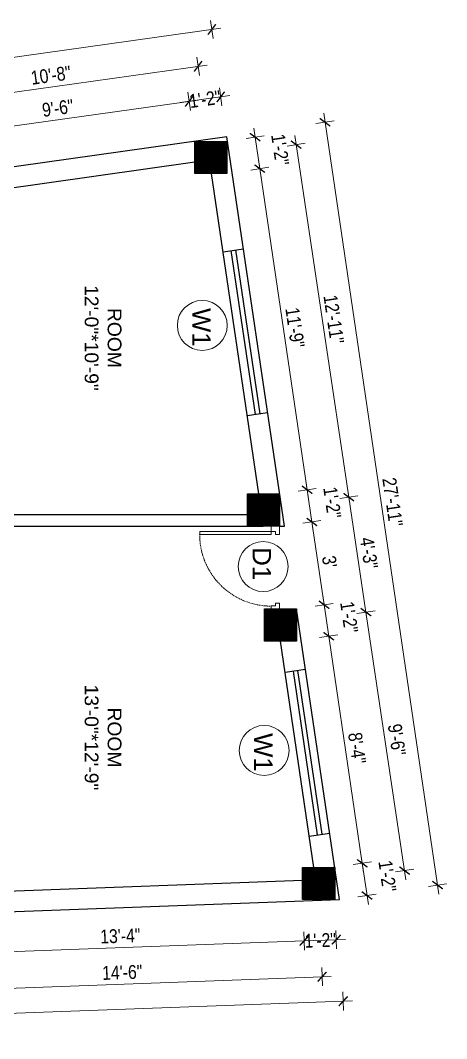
# Model space of a CAD drawing. Header units: inches. Extents: x -5142662 to -4941318, y -3361958 to -3160563.
# Drawn here: x -5003162.6 to -5002977, y -3261098.4 to -3260655.6 of the extents above; entities that cross this region are included whole.
import ezdxf

# ---------------------------------------------------------------- set-up
doc = ezdxf.new("R2010")
doc.units = ezdxf.units.IN
doc.header["$LTSCALE"] = 2
doc.header["$MEASUREMENT"] = 0
doc.header["$PDMODE"] = 34
doc.linetypes.add('HIDDEN', pattern=[0.375, 0.25, -0.125])
doc.layers.get('0').update_dxf_attribs({"linetype": 'CONTINUOUS'})
doc.layers.get('DEFPOINTS').update_dxf_attribs({"color": 141, "linetype": 'CONTINUOUS'})
doc.layers.add('A-Hatch', color=7, linetype='CONTINUOUS')
for name, color, linetype, lineweight in [('Annotate-Lite.w', 177, 'CONTINUOUS', 9), ('DIM 1-100', 4, 'CONTINUOUS', 13), ('Door-Window.w', 4, 'CONTINUOUS', 15), ('TEXT', 181, 'CONTINUOUS', 25)]:
    doc.layers.add(name, color=color, linetype=linetype, lineweight=lineweight)
doc.styles.add('arial.', font='arial.ttf')
doc.styles.add('gaurav', font='arial.ttf')
doc.styles.get("Standard").update_dxf_attribs({"font": 'ARIALN.TTF'})
doc.dimstyles.new('1 by 96', dxfattribs={"dimtxt": 6, "dimasz": 4, "dimexe": 4, "dimexo": 4, "dimgap": 2, "dimtad": 1, "dimdec": 0, "dimzin": 0, "dimdsep": 46, "dimlunit": 4, "dimtxsty": 'Standard', "dimblk": 'ARCHTICK', "dimcen": 0, "dimdle": 4, "dimadec": 0, "dimazin": 0, "dimtfac": 1, "dimtdec": 0, "dimtix": 1, "dimtofl": 0, "dimtmove": 1, "dimatfit": 3, "dimldrblk": 'ARCHTICK', "dimfxl": 4, "dimfxlon": 1, "dimtolj": 1, "dimtzin": 0, "dimlwd": -1, "dimlwe": -1, "dimarcsym": 0})

# ---------------------------------------------------------------- blocks, each defined once
blk = doc.blocks.new('3-0')
at = {"ltscale": 3}
for p, q in [((11063.05, 10097.68), (11065.97, 10099.9)), ((11065.25, 10097.81), (11066.71, 10098.92)), ((11065.97, 10099.9), (11066.71, 10098.92)), ((11063.05, 10097.68), (11064.53, 10095.73)), ((11065.99, 10096.84), (11064.53, 10095.73)), ((11065.99, 10096.84), (11065.25, 10097.81)), ((11085.5, 10074.13), (11110.32, 10092.96)), ((11086.24, 10073.15), (11111.05, 10091.97)), ((11111.05, 10091.97), (11110.32, 10092.96)), ((11084.04, 10073.02), (11082.57, 10071.91)), ((11084.04, 10073.02), (11084.78, 10072.04)), ((11084.78, 10072.04), (11086.24, 10073.15)), ((11086.24, 10073.15), (11085.5, 10074.13)), ((11087.72, 10071.2), (11086.24, 10073.15)), ((11082.57, 10071.91), (11084.79, 10068.98)), ((11084.79, 10068.98), (11087.72, 10071.2))]:
    blk.add_line(p, q, dxfattribs=at)
at = {"layer": 'Door-Window.w', "color": 9, "linetype": 'HIDDEN', "lineweight": 18}
blk.add_arc((11085.5, 10074.13), 31.16, 37.1906, 127.1465, dxfattribs=at)
blk = doc.blocks.new('_ArchTick')
at = {"color": 0, "linetype": 'ByBlock', "const_width": 0.15}
blk.add_lwpolyline([(-0.5, -0.5), (0.5, 0.5)], dxfattribs=at)
blk = doc.blocks.new('*D1434')
at = {"layer": 'DEFPOINTS', "color": 0, "ltscale": 0.5, "transparency": 16777216}
for p in [(-5003089.11, -3260690.8), (-5003086.66, -3260708.2), (-5003199.4, -3260726.05)]:
    blk.add_point(p, dxfattribs=at)
at = {"layer": 'DIM 1-100', "color": 0, "ltscale": 0.5, "transparency": 16777216}
for p, q in [((-5003088.55, -3260694.76), (-5003089.67, -3260686.84)), ((-5003206.08, -3260707.28), (-5003085.15, -3260690.24)), ((-5003201.57, -3260710.68), (-5003202.68, -3260702.76))]:
    blk.add_line(p, q, dxfattribs=at)
at = {"layer": 'DIM 1-100', "color": 0, "ltscale": 0.5, "transparency": 16777216, "xscale": 4, "yscale": 4, "zscale": 4}
for p, rotation in [((-5003089.11, -3260690.8), 8.018945562546067), ((-5003202.12, -3260706.72), 188.0189455625461)]:
    blk.add_blockref('_ArchTick', p, dxfattribs=dict(at, rotation=rotation))
at = {"layer": 'DIM 1-100', "color": 0, "ltscale": 0.5, "transparency": 16777216, "insert": (-5003146.32, -3260693.75), "char_height": 6, "attachment_point": 5, "rotation": 8.0189}
blk.add_mtext('\\A1;9\'-6"', dxfattribs=at)
blk = doc.blocks.new('*D1435')
at = {"layer": 'DEFPOINTS', "color": 0, "ltscale": 0.5, "transparency": 16777216}
for p in [(-5003075.38, -3260688.87), (-5003086.66, -3260708.2), (-5003072.66, -3260708.2)]:
    blk.add_point(p, dxfattribs=at)
at = {"layer": 'DIM 1-100', "color": 0, "ltscale": 0.5, "transparency": 16777216}
for p, q in [((-5003074.82, -3260692.83), (-5003075.94, -3260684.9)), ((-5003093.07, -3260691.36), (-5003071.42, -3260688.31)), ((-5003088.55, -3260694.76), (-5003089.67, -3260686.84))]:
    blk.add_line(p, q, dxfattribs=at)
at = {"layer": 'DIM 1-100', "color": 0, "ltscale": 0.5, "transparency": 16777216, "xscale": 4, "yscale": 4, "zscale": 4}
for p, rotation in [((-5003089.11, -3260690.8), 188.0189455625461), ((-5003075.38, -3260688.87), 8.018945562546067)]:
    blk.add_blockref('_ArchTick', p, dxfattribs=dict(at, rotation=rotation))
at = {"layer": 'DIM 1-100', "color": 0, "ltscale": 0.5, "transparency": 16777216, "insert": (-5003082.24, -3260689.83), "char_height": 6, "attachment_point": 5, "rotation": 8.0189}
blk.add_mtext('\\A1;1\'-2"', dxfattribs=at)
blk = doc.blocks.new('*D1440')
at = {"layer": 'DEFPOINTS', "color": 0, "ltscale": 0.5, "transparency": 16777216}
for p in [(-5003085.24, -3260675.57), (-5003079.66, -3260715.2), (-5003206.4, -3260733.05)]:
    blk.add_point(p, dxfattribs=at)
at = {"layer": 'DIM 1-100', "color": 0, "ltscale": 0.5, "transparency": 16777216}
for p, q in [((-5003084.68, -3260679.53), (-5003085.8, -3260671.61)), ((-5003215.94, -3260693.98), (-5003081.28, -3260675.01)), ((-5003211.42, -3260697.39), (-5003212.54, -3260689.46))]:
    blk.add_line(p, q, dxfattribs=at)
at = {"layer": 'DIM 1-100', "color": 0, "ltscale": 0.5, "transparency": 16777216, "xscale": 4, "yscale": 4, "zscale": 4}
for p, rotation in [((-5003085.24, -3260675.57), 8.018945562546067), ((-5003211.98, -3260693.42), 188.0189455625461)]:
    blk.add_blockref('_ArchTick', p, dxfattribs=dict(at, rotation=rotation))
at = {"layer": 'DIM 1-100', "color": 0, "ltscale": 0.5, "transparency": 16777216, "insert": (-5003149.32, -3260679.48), "char_height": 6, "attachment_point": 5, "rotation": 8.0189}
blk.add_mtext('\\A1;10\'-8"', dxfattribs=at)
blk = doc.blocks.new('*D1441')
at = {"layer": 'DEFPOINTS', "color": 0, "ltscale": 0.5, "transparency": 16777216}
for p in [(-5003363.48, -3260699.6), (-5003072.66, -3260706.23), (-5003356.9, -3260746.27)]:
    blk.add_point(p, dxfattribs=at)
at = {"layer": 'DIM 1-100', "color": 0, "ltscale": 0.5, "transparency": 16777216}
for p, q in [((-5003078.67, -3260663.51), (-5003079.79, -3260655.59)), ((-5003075.27, -3260659), (-5003367.44, -3260700.15)), ((-5003362.92, -3260703.56), (-5003364.03, -3260695.64))]:
    blk.add_line(p, q, dxfattribs=at)
at = {"layer": 'DIM 1-100', "color": 0, "ltscale": 0.5, "transparency": 16777216, "xscale": 4, "yscale": 4, "zscale": 4}
for p, rotation in [((-5003079.23, -3260659.55), 8.018945518877203), ((-5003363.48, -3260699.6), 188.0189455188772)]:
    blk.add_blockref('_ArchTick', p, dxfattribs=dict(at, rotation=rotation))
at = {"layer": 'DIM 1-100', "color": 0, "ltscale": 0.5, "transparency": 16777216, "insert": (-5003222.06, -3260674.56), "char_height": 6, "attachment_point": 5, "rotation": 8.0189}
blk.add_mtext('\\A1;23\'-11"', dxfattribs=at)
blk = doc.blocks.new('*D1448')
at = {"layer": 'DEFPOINTS', "color": 0, "ltscale": 0.5, "transparency": 16777216}
for p in [(-5003039.72, -3261037.95), (-5003199.4, -3261044.43), (-5003039.06, -3261055.91)]:
    blk.add_point(p, dxfattribs=at)
at = {"layer": 'DIM 1-100', "color": 0, "ltscale": 0.5, "transparency": 16777216}
for p, q in [((-5003039.2, -3261051.91), (-5003038.91, -3261059.9)), ((-5003202.76, -3261061.95), (-5003035.06, -3261055.76)), ((-5003198.91, -3261057.81), (-5003198.61, -3261065.8))]:
    blk.add_line(p, q, dxfattribs=at)
at = {"layer": 'DIM 1-100', "color": 0, "ltscale": 0.5, "transparency": 16777216, "xscale": 4, "yscale": 4, "zscale": 4}
for p, rotation in [((-5003039.06, -3261055.91), 2.114353603143197), ((-5003198.76, -3261061.8), 182.1143536031432)]:
    blk.add_blockref('_ArchTick', p, dxfattribs=dict(at, rotation=rotation))
at = {"layer": 'DIM 1-100', "color": 0, "ltscale": 0.5, "transparency": 16777216, "insert": (-5003119.09, -3261053.79), "char_height": 6, "attachment_point": 5, "rotation": 2.1144}
blk.add_mtext('\\A1;13\'-4"', dxfattribs=at)
blk = doc.blocks.new('*D1449')
at = {"layer": 'DEFPOINTS', "color": 0, "ltscale": 0.5, "transparency": 16777216}
for p in [(-5003039.72, -3261037.95), (-5003025.72, -3261037.95), (-5003025.07, -3261055.39)]:
    blk.add_point(p, dxfattribs=at)
at = {"layer": 'DIM 1-100', "color": 0, "ltscale": 0.5, "transparency": 16777216}
for p, q in [((-5003039.2, -3261051.91), (-5003038.91, -3261059.9)), ((-5003025.22, -3261051.39), (-5003024.93, -3261059.39)), ((-5003043.05, -3261056.05), (-5003021.08, -3261055.24))]:
    blk.add_line(p, q, dxfattribs=at)
at = {"layer": 'DIM 1-100', "color": 0, "ltscale": 0.5, "transparency": 16777216, "xscale": 4, "yscale": 4, "zscale": 4}
for p, rotation in [((-5003039.06, -3261055.91), 182.1143536031432), ((-5003025.07, -3261055.39), 2.114353603143197)]:
    blk.add_blockref('_ArchTick', p, dxfattribs=dict(at, rotation=rotation))
at = {"layer": 'DIM 1-100', "color": 0, "ltscale": 0.5, "transparency": 16777216, "insert": (-5003032.06, -3261055.65), "char_height": 6, "attachment_point": 5, "rotation": 2.1144}
blk.add_mtext('\\A1;1\'-2"', dxfattribs=at)
blk = doc.blocks.new('*D1451')
at = {"layer": 'DEFPOINTS', "color": 0, "ltscale": 0.5, "transparency": 16777216}
for p in [(-5003032.72, -3261030.95), (-5003206.4, -3261037.43), (-5003031.22, -3261071.49)]:
    blk.add_point(p, dxfattribs=at)
at = {"layer": 'DIM 1-100', "color": 0, "ltscale": 0.5, "transparency": 16777216}
for p, q in [((-5003031.37, -3261067.49), (-5003031.07, -3261075.49)), ((-5003208.9, -3261078.05), (-5003027.22, -3261071.34)), ((-5003205.05, -3261073.91), (-5003204.76, -3261081.9))]:
    blk.add_line(p, q, dxfattribs=at)
at = {"layer": 'DIM 1-100', "color": 0, "ltscale": 0.5, "transparency": 16777216, "xscale": 4, "yscale": 4, "zscale": 4}
for p, rotation in [((-5003031.22, -3261071.49), 2.114353603143197), ((-5003204.91, -3261077.9), 182.1143536031432)]:
    blk.add_blockref('_ArchTick', p, dxfattribs=dict(at, rotation=rotation))
at = {"layer": 'DIM 1-100', "color": 0, "ltscale": 0.5, "transparency": 16777216, "insert": (-5003118.25, -3261069.64), "char_height": 6, "attachment_point": 5, "rotation": 2.1144}
blk.add_mtext('\\A1;14\'-6"', dxfattribs=at)
blk = doc.blocks.new('*D1452')
at = {"layer": 'DEFPOINTS', "color": 0, "ltscale": 0.5, "transparency": 16777216}
for p in [(-5003023.65, -3261037.95), (-5003356.9, -3261050.25), (-5003022.02, -3261082.12)]:
    blk.add_point(p, dxfattribs=at)
at = {"layer": 'DIM 1-100', "color": 0, "ltscale": 0.5, "transparency": 16777216}
for p, q in [((-5003022.17, -3261078.12), (-5003021.87, -3261086.12)), ((-5003359.27, -3261094.57), (-5003018.02, -3261081.97)), ((-5003355.42, -3261090.43), (-5003355.12, -3261098.42))]:
    blk.add_line(p, q, dxfattribs=at)
at = {"layer": 'DIM 1-100', "color": 0, "ltscale": 0.5, "transparency": 16777216, "xscale": 4, "yscale": 4, "zscale": 4}
for p, rotation in [((-5003022.02, -3261082.12), 2.114353619887659), ((-5003355.27, -3261094.42), 182.1143536198877)]:
    blk.add_blockref('_ArchTick', p, dxfattribs=dict(at, rotation=rotation))
at = {"layer": 'DIM 1-100', "color": 0, "ltscale": 0.5, "transparency": 16777216, "insert": (-5003188.83, -3261083.21), "char_height": 6, "attachment_point": 5, "rotation": 2.1144}
blk.add_mtext('\\A1;27\'-9"', dxfattribs=at)
blk = doc.blocks.new('*D1453')
at = {"layer": 'DEFPOINTS', "color": 0, "ltscale": 0.5, "transparency": 16777216}
for p in [(-5003072.66, -3260722.2), (-5003049.72, -3260861.5), (-5003037.74, -3260859.74)]:
    blk.add_point(p, dxfattribs=at)
at = {"layer": 'DIM 1-100', "color": 0, "ltscale": 0.5, "transparency": 16777216}
for p, q in [((-5003062.33, -3260720.67), (-5003054.42, -3260719.5)), ((-5003058.96, -3260716.13), (-5003037.16, -3260863.69)), ((-5003041.7, -3260860.32), (-5003033.79, -3260859.15))]:
    blk.add_line(p, q, dxfattribs=at)
at = {"layer": 'DIM 1-100', "color": 0, "ltscale": 0.5, "transparency": 16777216, "xscale": 4, "yscale": 4, "zscale": 4}
for p, rotation in [((-5003058.38, -3260720.09), 98.40388066650355), ((-5003037.74, -3260859.74), 278.4038806665036)]:
    blk.add_blockref('_ArchTick', p, dxfattribs=dict(at, rotation=rotation))
at = {"layer": 'DIM 1-100', "color": 0, "ltscale": 0.5, "transparency": 16777216, "insert": (-5003043.05, -3260789.17), "char_height": 6, "attachment_point": 5, "rotation": 278.4039}
blk.add_mtext('\\A1;11\'-9"', dxfattribs=at)
blk = doc.blocks.new('*D1454')
at = {"layer": 'DEFPOINTS', "color": 0, "ltscale": 0.5, "transparency": 16777216}
for p in [(-5003049.72, -3260861.5), (-5003035.68, -3260873.74), (-5003047.65, -3260875.5)]:
    blk.add_point(p, dxfattribs=at)
at = {"layer": 'DIM 1-100', "color": 0, "ltscale": 0.5, "transparency": 16777216}
for p, q in [((-5003038.33, -3260855.78), (-5003035.09, -3260877.69)), ((-5003041.7, -3260860.32), (-5003033.79, -3260859.15)), ((-5003039.63, -3260874.32), (-5003031.72, -3260873.15))]:
    blk.add_line(p, q, dxfattribs=at)
at = {"layer": 'DIM 1-100', "color": 0, "ltscale": 0.5, "transparency": 16777216, "xscale": 4, "yscale": 4, "zscale": 4}
for p, rotation in [((-5003037.74, -3260859.74), 98.40388066650355), ((-5003035.68, -3260873.74), 278.4038806665036)]:
    blk.add_blockref('_ArchTick', p, dxfattribs=dict(at, rotation=rotation))
at = {"layer": 'DIM 1-100', "color": 0, "ltscale": 0.5, "transparency": 16777216, "insert": (-5003026.79, -3260865.27), "char_height": 6, "attachment_point": 5, "rotation": 278.4039}
blk.add_mtext('\\A1;1\'-2"', dxfattribs=at)
blk = doc.blocks.new('*D1455')
at = {"layer": 'DEFPOINTS', "color": 0, "ltscale": 0.5, "transparency": 16777216}
for p in [(-5003047.65, -3260875.5), (-5003030.36, -3260909.74), (-5003042.33, -3260911.5)]:
    blk.add_point(p, dxfattribs=at)
at = {"layer": 'DIM 1-100', "color": 0, "ltscale": 0.5, "transparency": 16777216}
for p, q in [((-5003036.26, -3260869.78), (-5003029.77, -3260913.69)), ((-5003039.63, -3260874.32), (-5003031.72, -3260873.15)), ((-5003034.31, -3260910.32), (-5003026.4, -3260909.15))]:
    blk.add_line(p, q, dxfattribs=at)
at = {"layer": 'DIM 1-100', "color": 0, "ltscale": 0.5, "transparency": 16777216, "xscale": 4, "yscale": 4, "zscale": 4}
for p, rotation in [((-5003035.68, -3260873.74), 98.40388066650355), ((-5003030.36, -3260909.74), 278.4038806665036)]:
    blk.add_blockref('_ArchTick', p, dxfattribs=dict(at, rotation=rotation))
at = {"layer": 'DIM 1-100', "color": 0, "ltscale": 0.5, "transparency": 16777216, "insert": (-5003028.01, -3260891), "char_height": 6, "attachment_point": 5, "rotation": 278.4039}
blk.add_mtext("\\A1;3'", dxfattribs=at)
blk = doc.blocks.new('*D1456')
at = {"layer": 'DEFPOINTS', "color": 0, "ltscale": 0.5, "transparency": 16777216}
for p in [(-5003042.33, -3260911.5), (-5003028.33, -3260923.44), (-5003042.33, -3260925.5)]:
    blk.add_point(p, dxfattribs=at)
at = {"layer": 'DIM 1-100', "color": 0, "ltscale": 0.5, "transparency": 16777216}
for p, q in [((-5003030.94, -3260905.78), (-5003027.75, -3260927.39)), ((-5003034.31, -3260910.32), (-5003026.4, -3260909.15)), ((-5003032.29, -3260924.02), (-5003024.38, -3260922.85))]:
    blk.add_line(p, q, dxfattribs=at)
at = {"layer": 'DIM 1-100', "color": 0, "ltscale": 0.5, "transparency": 16777216, "xscale": 4, "yscale": 4, "zscale": 4}
for p, rotation in [((-5003030.36, -3260909.74), 98.40388066650355), ((-5003028.33, -3260923.44), 278.4038806665036)]:
    blk.add_blockref('_ArchTick', p, dxfattribs=dict(at, rotation=rotation))
at = {"layer": 'DIM 1-100', "color": 0, "ltscale": 0.5, "transparency": 16777216, "insert": (-5003019.43, -3260915.12), "char_height": 6, "attachment_point": 5, "rotation": 278.4039}
blk.add_mtext('\\A1;1\'-2"', dxfattribs=at)
blk = doc.blocks.new('*D1457')
at = {"layer": 'DEFPOINTS', "color": 0, "ltscale": 0.5, "transparency": 16777216}
for p in [(-5003042.33, -3260925.5), (-5003025.72, -3261023.95), (-5003013.75, -3261022.18)]:
    blk.add_point(p, dxfattribs=at)
at = {"layer": 'DIM 1-100', "color": 0, "ltscale": 0.5, "transparency": 16777216}
for p, q in [((-5003028.92, -3260919.48), (-5003013.16, -3261026.13)), ((-5003032.29, -3260924.02), (-5003024.38, -3260922.85)), ((-5003017.7, -3261022.76), (-5003009.79, -3261021.59))]:
    blk.add_line(p, q, dxfattribs=at)
at = {"layer": 'DIM 1-100', "color": 0, "ltscale": 0.5, "transparency": 16777216, "xscale": 4, "yscale": 4, "zscale": 4}
for p, rotation in [((-5003028.33, -3260923.44), 98.40388066650355), ((-5003013.75, -3261022.18), 278.4038806665036)]:
    blk.add_blockref('_ArchTick', p, dxfattribs=dict(at, rotation=rotation))
at = {"layer": 'DIM 1-100', "color": 0, "ltscale": 0.5, "transparency": 16777216, "insert": (-5003016.03, -3260972.07), "char_height": 6, "attachment_point": 5, "rotation": 278.4039}
blk.add_mtext('\\A1;8\'-4"', dxfattribs=at)
blk = doc.blocks.new('*D1458')
at = {"layer": 'DEFPOINTS', "color": 0, "ltscale": 0.5, "transparency": 16777216}
for p in [(-5003025.72, -3261023.95), (-5003023.65, -3261037.95), (-5003011.68, -3261036.18)]:
    blk.add_point(p, dxfattribs=at)
at = {"layer": 'DIM 1-100', "color": 0, "ltscale": 0.5, "transparency": 16777216}
for p, q in [((-5003014.33, -3261018.22), (-5003011.09, -3261040.13)), ((-5003017.7, -3261022.76), (-5003009.79, -3261021.59)), ((-5003015.63, -3261036.76), (-5003007.72, -3261035.59))]:
    blk.add_line(p, q, dxfattribs=at)
at = {"layer": 'DIM 1-100', "color": 0, "ltscale": 0.5, "transparency": 16777216, "xscale": 4, "yscale": 4, "zscale": 4}
for p, rotation in [((-5003013.75, -3261022.18), 98.40388066650355), ((-5003011.68, -3261036.18), 278.4038806665036)]:
    blk.add_blockref('_ArchTick', p, dxfattribs=dict(at, rotation=rotation))
at = {"layer": 'DIM 1-100', "color": 0, "ltscale": 0.5, "transparency": 16777216, "insert": (-5003002.79, -3261027.71), "char_height": 6, "attachment_point": 5, "rotation": 278.4039}
blk.add_mtext('\\A1;1\'-2"', dxfattribs=at)
blk = doc.blocks.new('*D1459')
at = {"layer": 'DEFPOINTS', "color": 0, "ltscale": 0.5, "transparency": 16777216}
for p in [(-5003060.4, -3260706.39), (-5003072.66, -3260708.2), (-5003072.66, -3260722.2)]:
    blk.add_point(p, dxfattribs=at)
at = {"layer": 'DIM 1-100', "color": 0, "ltscale": 0.5, "transparency": 16777216}
for p, q in [((-5003057.79, -3260724.04), (-5003060.98, -3260702.43)), ((-5003064.36, -3260706.97), (-5003056.44, -3260705.8)), ((-5003062.33, -3260720.67), (-5003054.42, -3260719.5))]:
    blk.add_line(p, q, dxfattribs=at)
at = {"layer": 'DIM 1-100', "color": 0, "ltscale": 0.5, "transparency": 16777216, "xscale": 4, "yscale": 4, "zscale": 4}
for p, rotation in [((-5003060.4, -3260706.39), 98.40388066650355), ((-5003058.38, -3260720.09), 278.4038806665036)]:
    blk.add_blockref('_ArchTick', p, dxfattribs=dict(at, rotation=rotation))
at = {"layer": 'DIM 1-100', "color": 0, "ltscale": 0.5, "transparency": 16777216, "insert": (-5003049.47, -3260711.77), "char_height": 6, "attachment_point": 5, "rotation": 278.4039}
blk.add_mtext('\\A1;1\'-2"', dxfattribs=at)
blk = doc.blocks.new('*D1460')
at = {"layer": 'DEFPOINTS', "color": 0, "ltscale": 0.5, "transparency": 16777216}
for p in [(-5003042.55, -3260709.64), (-5003079.66, -3260715.2), (-5003056.72, -3260868.5)]:
    blk.add_point(p, dxfattribs=at)
at = {"layer": 'DIM 1-100', "color": 0, "ltscale": 0.5, "transparency": 16777216}
for p, q in [((-5003019.02, -3260866.91), (-5003043.14, -3260705.69)), ((-5003046.51, -3260710.24), (-5003038.6, -3260709.05)), ((-5003023.57, -3260863.54), (-5003015.66, -3260862.36))]:
    blk.add_line(p, q, dxfattribs=at)
at = {"layer": 'DIM 1-100', "color": 0, "ltscale": 0.5, "transparency": 16777216, "xscale": 4, "yscale": 4, "zscale": 4}
for p, rotation in [((-5003042.55, -3260709.64), 98.51042308616208), ((-5003019.61, -3260862.95), 278.5104230861621)]:
    blk.add_blockref('_ArchTick', p, dxfattribs=dict(at, rotation=rotation))
at = {"layer": 'DIM 1-100', "color": 0, "ltscale": 0.5, "transparency": 16777216, "insert": (-5003026.12, -3260785.56), "char_height": 6, "attachment_point": 5, "rotation": 278.5104}
blk.add_mtext('\\A1;12\'-11"', dxfattribs=at)
blk = doc.blocks.new('*D1461')
at = {"layer": 'DEFPOINTS', "color": 0, "ltscale": 0.5, "transparency": 16777216}
for p in [(-5003056.72, -3260868.5), (-5003012.13, -3260912.94), (-5003049.33, -3260918.5)]:
    blk.add_point(p, dxfattribs=at)
at = {"layer": 'DIM 1-100', "color": 0, "ltscale": 0.5, "transparency": 16777216}
for p, q in [((-5003020.2, -3260859), (-5003011.54, -3260916.89)), ((-5003023.57, -3260863.54), (-5003015.66, -3260862.36)), ((-5003016.09, -3260913.53), (-5003008.18, -3260912.35))]:
    blk.add_line(p, q, dxfattribs=at)
at = {"layer": 'DIM 1-100', "color": 0, "ltscale": 0.5, "transparency": 16777216, "xscale": 4, "yscale": 4, "zscale": 4}
for p, rotation in [((-5003019.61, -3260862.95), 98.51042305107421), ((-5003012.13, -3260912.94), 278.5104230510742)]:
    blk.add_blockref('_ArchTick', p, dxfattribs=dict(at, rotation=rotation))
at = {"layer": 'DIM 1-100', "color": 0, "ltscale": 0.5, "transparency": 16777216, "insert": (-5003010.86, -3260887.2), "char_height": 6, "attachment_point": 5, "rotation": 278.5104}
blk.add_mtext('\\A1;4\'-3"', dxfattribs=at)
blk = doc.blocks.new('*D1462')
at = {"layer": 'DEFPOINTS', "color": 0, "ltscale": 0.5, "transparency": 16777216}
for p in [(-5003049.33, -3260918.5), (-5002995.31, -3261025.35), (-5003032.72, -3261030.95)]:
    blk.add_point(p, dxfattribs=at)
at = {"layer": 'DIM 1-100', "color": 0, "ltscale": 0.5, "transparency": 16777216}
for p, q in [((-5003012.72, -3260908.98), (-5002994.72, -3261029.3)), ((-5003016.09, -3260913.53), (-5003008.18, -3260912.35)), ((-5002999.27, -3261025.94), (-5002991.35, -3261024.76))]:
    blk.add_line(p, q, dxfattribs=at)
at = {"layer": 'DIM 1-100', "color": 0, "ltscale": 0.5, "transparency": 16777216, "xscale": 4, "yscale": 4, "zscale": 4}
for p, rotation in [((-5003012.13, -3260912.94), 98.51042305107421), ((-5002995.31, -3261025.35), 278.5104230510742)]:
    blk.add_blockref('_ArchTick', p, dxfattribs=dict(at, rotation=rotation))
at = {"layer": 'DIM 1-100', "color": 0, "ltscale": 0.5, "transparency": 16777216, "insert": (-5002998.71, -3260968.39), "char_height": 6, "attachment_point": 5, "rotation": 278.5104}
blk.add_mtext('\\A1;9\'-6"', dxfattribs=at)
blk = doc.blocks.new('*D1463')
at = {"layer": 'DEFPOINTS', "color": 0, "ltscale": 0.5, "transparency": 16777216}
for p in [(-5003029.96, -3260699.92), (-5003072.66, -3260706.23), (-5003023.65, -3261037.95)]:
    blk.add_point(p, dxfattribs=at)
at = {"layer": 'DIM 1-100', "color": 0, "ltscale": 0.5, "transparency": 16777216}
for p, q in [((-5002980.37, -3261035.59), (-5003030.54, -3260695.96)), ((-5003033.92, -3260700.5), (-5003026, -3260699.33)), ((-5002984.91, -3261032.22), (-5002977, -3261031.05))]:
    blk.add_line(p, q, dxfattribs=at)
at = {"layer": 'DIM 1-100', "color": 0, "ltscale": 0.5, "transparency": 16777216, "xscale": 4, "yscale": 4, "zscale": 4}
for p, rotation in [((-5003029.96, -3260699.92), 98.40388065584061), ((-5002980.95, -3261031.64), 278.4038806558406)]:
    blk.add_blockref('_ArchTick', p, dxfattribs=dict(at, rotation=rotation))
at = {"layer": 'DIM 1-100', "color": 0, "ltscale": 0.5, "transparency": 16777216, "insert": (-5003000.5, -3260865.04), "char_height": 6, "attachment_point": 5, "rotation": 278.4039}
blk.add_mtext('\\A1;27\'-11"', dxfattribs=at)

msp = doc.modelspace()

# ---------------------------------------------------------------- hatches: boundary and pattern name
at = {"layer": 'A-Hatch', "ltscale": 0.5}
h = msp.add_hatch(dxfattribs=at)
h.set_pattern_fill('ANSI31', color=256, angle=270)
h.set_pattern_definition([(315, (-1744667.18655, -8352140.91052), (0.0883883476483, 0.0883883476483), [])])
h.paths.add_polyline_path([(-5003072.66, -3260722.2), (-5003072.66, -3260708.2), (-5003086.66, -3260708.2), (-5003086.66, -3260722.2)])
h = msp.add_hatch(dxfattribs=at)
h.set_pattern_fill('ANSI31', color=256, angle=270)
h.set_pattern_definition([(315, (-1744644.24616, -8352294.21752), (0.0883883476483, 0.0883883476483), [])])
h.paths.add_polyline_path([(-5003049.72, -3260875.5), (-5003049.72, -3260861.5), (-5003063.72, -3260861.5), (-5003063.72, -3260875.5)])
h = msp.add_hatch(dxfattribs=at)
h.set_pattern_fill('ANSI31', color=256, angle=270)
h.set_pattern_definition([(315, (-1744636.85934, -8352344.21752), (0.0883883476483, 0.0883883476483), [])])
h.paths.add_polyline_path([(-5003042.33, -3260925.5), (-5003042.33, -3260911.5), (-5003056.33, -3260911.5), (-5003056.33, -3260925.5)])
h = msp.add_hatch(dxfattribs=at)
h.set_pattern_fill('ANSI31', color=256, angle=270)
h.set_pattern_definition([(315, (-1744620.24771, -8352456.65855), (0.0883883476483, 0.0883883476483), [])])
h.paths.add_polyline_path([(-5003025.72, -3261037.95), (-5003025.72, -3261023.95), (-5003039.72, -3261023.95), (-5003039.72, -3261037.95)])

# ---------------------------------------------------------------- linework, layer by layer
at = {"ltscale": 0.5}
for p, q in [((-5003086.66, -3260717.29), (-5003199.4, -3260733.17)), ((-5003058.81, -3260861.5), (-5003079.4, -3260722.2)), ((-5003074.37, -3260756.24), (-5003065.46, -3260754.92)), ((-5003070.9, -3260755.73), (-5003060.38, -3260826.95)), ((-5003068.93, -3260755.43), (-5003058.4, -3260826.66)), ((-5003063.84, -3260827.46), (-5003054.94, -3260826.15)), ((-5003199.4, -3260870.5), (-5003063.72, -3260870.5)), ((-5003203.9, -3260875.5), (-5003056.94, -3260875.5)), ((-5003049.72, -3260875.5), (-5003047.65, -3260875.5)), ((-5003034.82, -3261023.95), (-5003049.36, -3260925.5)), ((-5003047.35, -3260939.11), (-5003038.45, -3260937.8)), ((-5003043.89, -3260938.6), (-5003033.36, -3261009.83)), ((-5003041.91, -3260938.31), (-5003031.39, -3261009.53)), ((-5003036.83, -3261010.34), (-5003027.92, -3261009.02)), ((-5003199.4, -3261035.43), (-5003039.72, -3261029.53))]:
    msp.add_line(p, q, dxfattribs=at)
for points in [[(-5003047.65, -3260875.5), (-5003072.66, -3260706.23), (-5003356.9, -3260746.27), (-5003356.9, -3260760.27)], [(-5003356.9, -3260911.5), (-5003356.9, -3261050.25), (-5003023.65, -3261037.95), (-5003042.33, -3260911.5)]]:
    msp.add_lwpolyline(points, dxfattribs=at)
for points in [[(-5003072.66, -3260708.2), (-5003072.66, -3260722.2), (-5003086.66, -3260722.2), (-5003086.66, -3260708.2)], [(-5003049.72, -3260861.5), (-5003049.72, -3260875.5), (-5003063.72, -3260875.5), (-5003063.72, -3260861.5)], [(-5003042.33, -3260911.5), (-5003042.33, -3260925.5), (-5003056.33, -3260925.5), (-5003056.33, -3260911.5)], [(-5003025.72, -3261023.95), (-5003025.72, -3261037.95), (-5003039.72, -3261037.95), (-5003039.72, -3261023.95)]]:
    msp.add_lwpolyline(points, close=True, dxfattribs=at)
at = {"layer": 'Annotate-Lite.w', "ltscale": 0.005}
for centre in [(-5003083.39, -3260788.24), (-5003056.91, -3260893.13), (-5003056.47, -3260973.09)]:
    msp.add_circle(centre, 10.86, dxfattribs=at)

# ---------------------------------------------------------------- block references
at = {"layer": 'Door-Window.w', "linetype": 'ByBlock', "xscale": 0.9997910039992909, "yscale": 0.9997910037636757, "zscale": 0.9997910039624013, "rotation": 142.8094047736231}
msp.add_blockref('3-0', (-4988135.98, -3259554.94), dxfattribs=at)

# ---------------------------------------------------------------- texts
at = {"layer": 'Annotate-Lite.w', "ltscale": 0.005, "char_height": 8, "rotation": 270, "style": 'gaurav'}
for s, insert, attachment_point in [('W1', (-5003079.74, -3260780.69), 1), ('D1', (-5003061.47, -3260899.04), 9), ('W1', (-5003052.82, -3260965.55), 1)]:
    msp.add_mtext_dynamic_manual_height_columns(s, width=8, gutter_width=100, heights=[0], dxfattribs=dict(at, insert=insert, attachment_point=attachment_point))
at = {"layer": 'TEXT', "lineweight": -2, "char_height": 6, "attachment_point": 5, "rotation": 270, "style": 'arial.'}
for s, insert in [('ROOM\\P12\'-0"*10\'-9"', (-5003126.64, -3260793.69)), ('ROOM\\P13\'-0"*12\'-9"', (-5003126.64, -3260967.45))]:
    msp.add_mtext_dynamic_manual_height_columns(s, width=45.7314, gutter_width=30, heights=[0], dxfattribs=dict(at, insert=insert))

# ---------------------------------------------------------------- dimensions: what is measured, and where the dimension line sits
at = {"layer": 'DIM 1-100', "ltscale": 0.5}
for p1, p2, distance, picture, middle in [((-5003072.66, -3260706.23), (-5003356.9, -3260746.27), -47.13, '*D1441', (-5003222.06, -3260674.56)), ((-5003023.65, -3261037.95), (-5003072.66, -3260706.23), -43.16, '*D1463', (-5003000.5, -3260865.04)), ((-5003056.72, -3260868.5), (-5003079.66, -3260715.2), -37.52, '*D1460', (-5003026.12, -3260785.56)), ((-5003356.9, -3261050.25), (-5003023.65, -3261037.95), -44.21, '*D1452', (-5003188.83, -3261083.21))]:
    dim = msp.add_aligned_dim(p1=p1, p2=p2, distance=distance, dimstyle='1 by 96', dxfattribs=at)
    dim.commit()
    dim.dimension.update_dxf_attribs({"geometry": picture, "text_midpoint": middle})
for base, p1, p2, angle, picture, middle in [((-5003085.24, -3260675.57), (-5003206.4, -3260733.05), (-5003079.66, -3260715.2), 188.0189, '*D1440', (-5003149.32, -3260679.48)), ((-5003089.11, -3260690.8), (-5003199.4, -3260726.05), (-5003086.66, -3260708.2), 188.0189, '*D1434', (-5003146.32, -3260693.75)), ((-5003037.74, -3260859.74), (-5003072.66, -3260722.2), (-5003049.72, -3260861.5), 98.4039, '*D1453', (-5003043.05, -3260789.17)), ((-5003012.13, -3260912.94), (-5003056.72, -3260868.5), (-5003049.33, -3260918.5), 278.5104, '*D1461', (-5003010.86, -3260887.2)), ((-5003030.36, -3260909.74), (-5003047.65, -3260875.5), (-5003042.33, -3260911.5), 98.4039, '*D1455', (-5003028.01, -3260891)), ((-5002995.31, -3261025.35), (-5003049.33, -3260918.5), (-5003032.72, -3261030.95), 278.5104, '*D1462', (-5002998.71, -3260968.39)), ((-5003013.75, -3261022.18), (-5003042.33, -3260925.5), (-5003025.72, -3261023.95), 98.4039, '*D1457', (-5003016.03, -3260972.07)), ((-5003031.22, -3261071.49), (-5003206.4, -3261037.43), (-5003032.72, -3261030.95), 182.1144, '*D1451', (-5003118.25, -3261069.64)), ((-5003039.06, -3261055.91), (-5003199.4, -3261044.43), (-5003039.72, -3261037.95), 182.1144, '*D1448', (-5003119.09, -3261053.79))]:
    dim = msp.add_linear_dim(base=base, p1=p1, p2=p2, angle=angle, dimstyle='1 by 96', dxfattribs=at)
    dim.commit()
    dim.dimension.update_dxf_attribs({"geometry": picture, "text_midpoint": middle})
for base, p1, p2, angle, picture, middle in [((-5003075.38, -3260688.87), (-5003086.66, -3260708.2), (-5003072.66, -3260708.2), 188.0189, '*D1435', (-5003081.55, -3260694.8)), ((-5003060.4, -3260706.39), (-5003072.66, -3260722.2), (-5003072.66, -3260708.2), 98.4039, '*D1459', (-5003054.43, -3260712.5)), ((-5003035.68, -3260873.74), (-5003049.72, -3260861.5), (-5003047.65, -3260875.5), 98.4039, '*D1454', (-5003031.75, -3260866)), ((-5003028.33, -3260923.44), (-5003042.33, -3260911.5), (-5003042.33, -3260925.5), 98.4039, '*D1456', (-5003024.39, -3260915.85)), ((-5003011.68, -3261036.18), (-5003025.72, -3261023.95), (-5003023.65, -3261037.95), 98.4039, '*D1458', (-5003007.75, -3261028.44)), ((-5003025.07, -3261055.39), (-5003039.72, -3261037.95), (-5003025.72, -3261037.95), 182.1144, '*D1449', (-5003031.88, -3261060.66))]:
    dim = msp.add_linear_dim(base=base, p1=p1, p2=p2, angle=angle, dimstyle='1 by 96', dxfattribs=at)
    dim.commit()
    dim.dimension.update_dxf_attribs({"geometry": picture, "text_midpoint": middle, "dimtype": 160})

doc.saveas('drawing.dxf')
